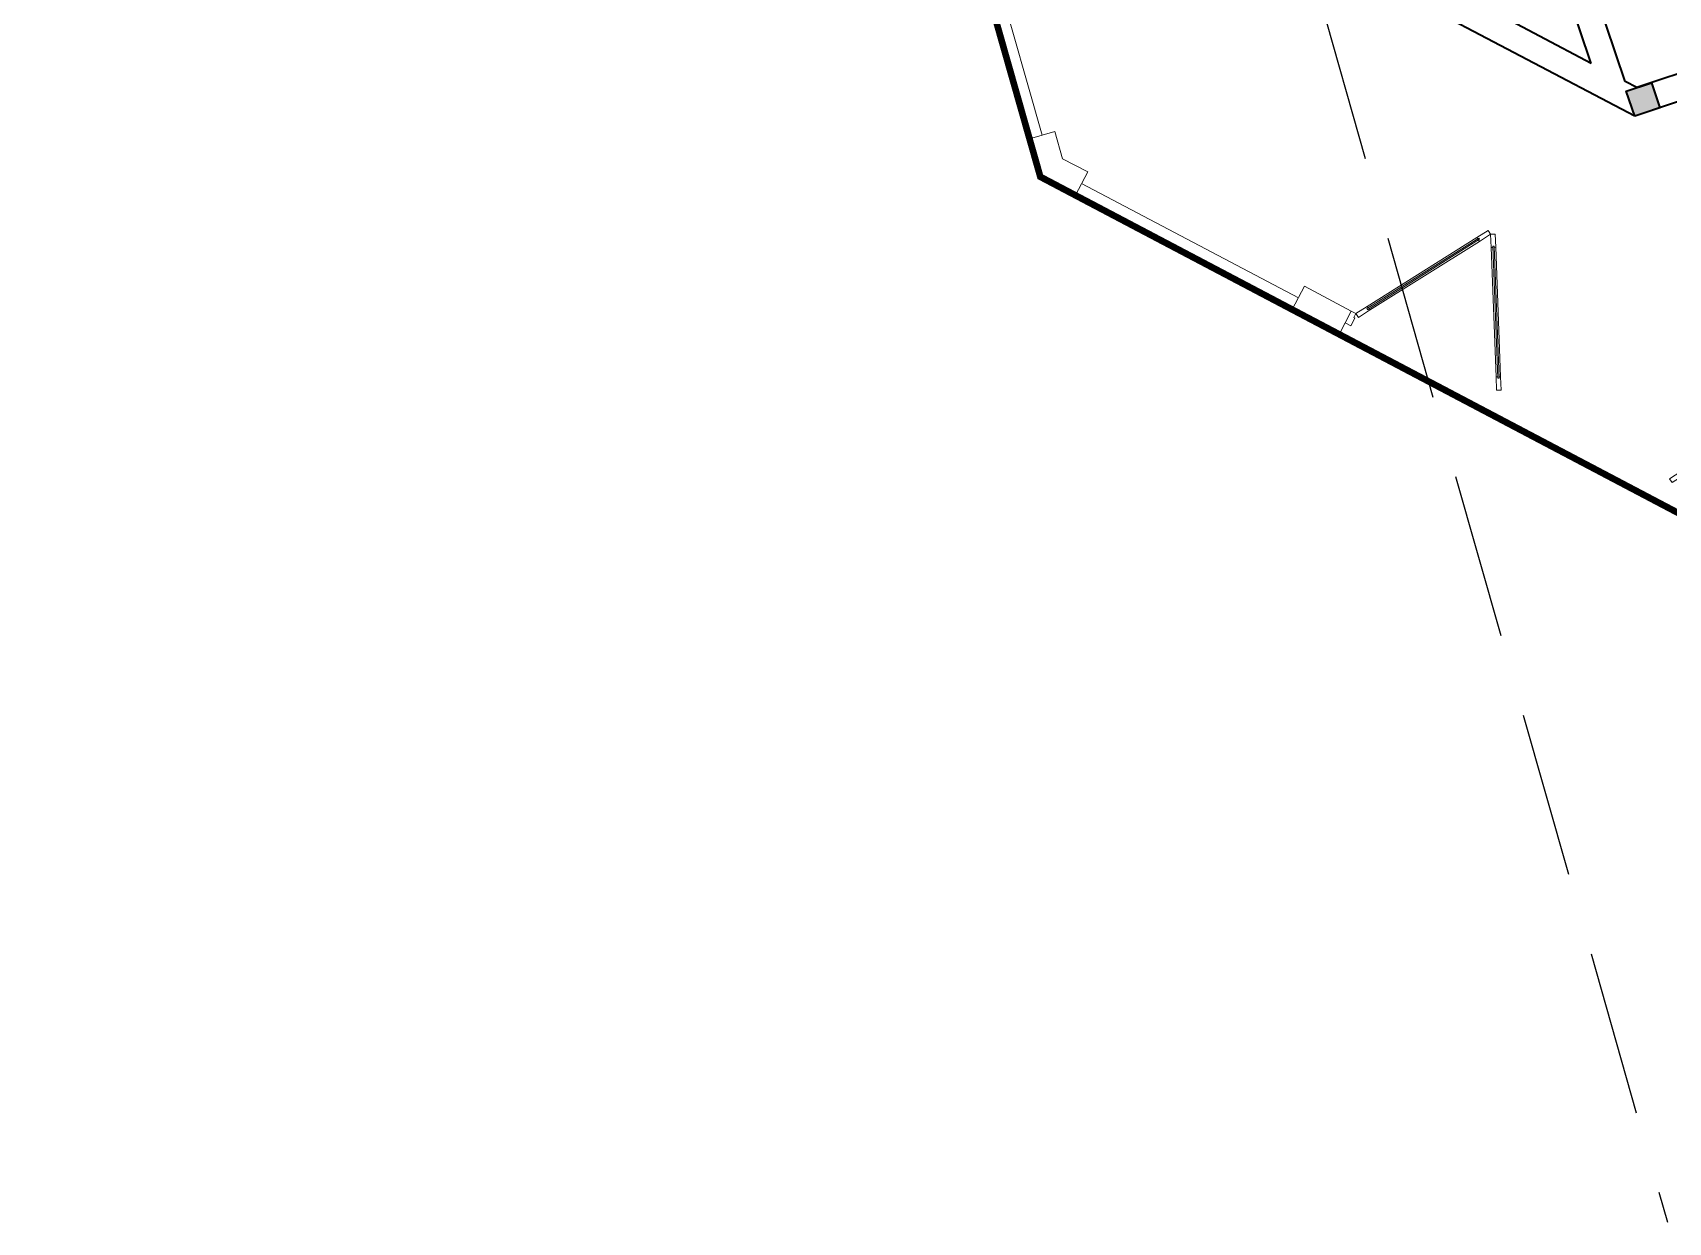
# Model space of a CAD drawing. Header units: metres. Extents: x 568336 to 569219, y 2065964 to 2066430.
# Drawn here: x 568473.39 to 568485.75, y 2066195.91 to 2066204.9 of the extents above; entities that cross this region are included whole.
import ezdxf

# ---------------------------------------------------------------- set-up
doc = ezdxf.new("R2010")
doc.units = ezdxf.units.M
doc.linetypes.add('CENTER', pattern=[2, 1.25, -0.25, 0.25, -0.25])
doc.linetypes.add('HIDDEN', pattern=[0.375, 0.25, -0.125])
doc.layers.get('0').update_dxf_attribs({"linetype": 'CONTINUOUS'})
for name, color, linetype, lineweight in [('-CENTER', 143, 'CENTER', 13), ('-CONCRETE', 1, 'CONTINUOUS', 35), ('-DOOR', 137, 'CONTINUOUS', 9), ('-LINE1', 7, 'CONTINUOUS', 18), ('-WALL', 4, 'CONTINUOUS', 35)]:
    doc.layers.add(name, color=color, linetype=linetype, lineweight=lineweight)
doc.layers.add('-RANH GIOI LO DAT', color=12, linetype='CONTINUOUS')
doc.layers.add('RANHGIOI', color=2, linetype='HIDDEN')

# ---------------------------------------------------------------- blocks, each defined once
blk = doc.blocks.new('A$C5C575821')
at = {"layer": '-CONCRETE'}
h = blk.add_hatch(color=256, dxfattribs=at)
h.dxf.hatch_style = 1
h.paths.add_polyline_path([(0, 200), (0, 0), (200, 0), (200, 200)])
blk.add_lwpolyline([(0, 0), (200, 0), (200, 200), (0, 200)], close=True, dxfattribs=at)
blk = doc.blocks.new('CONG2')
at = {"layer": '-LINE1', "lineweight": 18}
blk.add_line((257137, -126793), (257137, -126693), dxfattribs=at)
at = {"ltscale": 100}
for p, q in [((255907, -126606), (256397, -125757)), ((256427, -125775), (255937, -126623)), ((256527, -125775), (257017, -126623)), ((257047, -126606), (256557, -125757))]:
    blk.add_line(p, q, dxfattribs=at)
for points in [[(256477, -125688), (256427, -125775), (256416, -125768), (256421, -125760), (256412, -125755), (256407, -125763), (256397, -125757), (256447, -125671)], [(256477, -125688), (256527, -125775), (256538, -125768), (256533, -125760), (256541, -125755), (256546, -125763), (256557, -125757), (256507, -125671)], [(255917, -126612), (255912, -126621), (255921, -126626), (255926, -126617), (255937, -126623), (255887, -126710), (255857, -126693), (255907, -126606)], [(257036, -126612), (257041, -126621), (257033, -126626), (257028, -126617), (257017, -126623), (257067, -126710), (257097, -126693), (257047, -126606)], [(257087, -126728), (257097, -126728), (257097, -126693), (257137, -126693), (257137, -126793), (257087, -126793)]]:
    blk.add_lwpolyline(points, close=True, dxfattribs=at)
at = {"color": 8, "ltscale": 100}
for points in [[(256412, -125755), (256421, -125760), (255921, -126626), (255912, -126621)], [(256541, -125755), (256533, -125760), (257033, -126626), (257041, -126621)]]:
    blk.add_lwpolyline(points, close=True, dxfattribs=at)
blk = doc.blocks.new('M28-T1')
at = {"layer": '-LINE1', "ltscale": 10}
blk.add_lwpolyline([(201823, -768680), (201961, -768824), (202251, -768548), (202113, -768404)], close=True, dxfattribs=at)
at = {"layer": '-LINE1'}
for points in [[(200551, -770030), (201892, -768751)], [(197699, -770082), (200108, -770195)]]:
    blk.add_lwpolyline(points, dxfattribs=at)
at = {"layer": '-LINE1', "ltscale": 10}
for points in [[(200403, -770309), (200620, -770102), (200482, -769958), (200327, -770106)], [(200327, -770106), (200113, -770095), (200104, -770295), (200403, -770309)]]:
    blk.add_lwpolyline(points, dxfattribs=at)
at = {"layer": '-RANH GIOI LO DAT', "linetype": 'HIDDEN', "ltscale": 10, "const_width": 50}
blk.add_lwpolyline([(194398, -751605), (194398, -770026), (200403, -770309), (205398, -765545), (205398, -751605)], close=True, dxfattribs=at)
at = {"layer": '-WALL'}
for p, q in [((201197, -761805), (201198, -765820)), ((201397, -761805), (201398, -765905)), ((201198, -765820), (201125, -765890)), ((201125, -765890), (198348, -765890)), ((201398, -765905), (199947, -767290)), ((200915, -766090), (198348, -766090)), ((200915, -766090), (200276, -766699))]:
    blk.add_line(p, q, dxfattribs=at)
at = {"layer": '-DOOR', "rotation": 43.64854830918568}
blk.add_blockref('CONG2', (-68502, -851454), dxfattribs=at)
at = {"layer": '-DOOR', "xscale": -1, "rotation": 43.62722160915115}
blk.add_blockref('CONG2', (300827, -499283), dxfattribs=at)
at = {"layer": '-WALL', "xscale": -1}
blk.add_blockref('A$C5C575821', (201398, -765905), dxfattribs=at)
blk.add_blockref('A$C5C575821', (201398, -765905), dxfattribs=at)

msp = doc.modelspace()

# ---------------------------------------------------------------- linework, layer by layer
at = {"layer": 'RANHGIOI', "color": 12, "ltscale": 5}
msp.add_lwpolyline([(568473.387, 2066239.423), (568485.741, 2066195.906)], dxfattribs=at)

# ---------------------------------------------------------------- block references
at = {"layer": '-CENTER', "xscale": 0.001, "yscale": 0.001, "zscale": 0.001, "rotation": 288.5514997321089}
msp.add_blockref('M28-T1', (569147.525, 2066638.881), dxfattribs=at)

doc.saveas('drawing.dxf')
